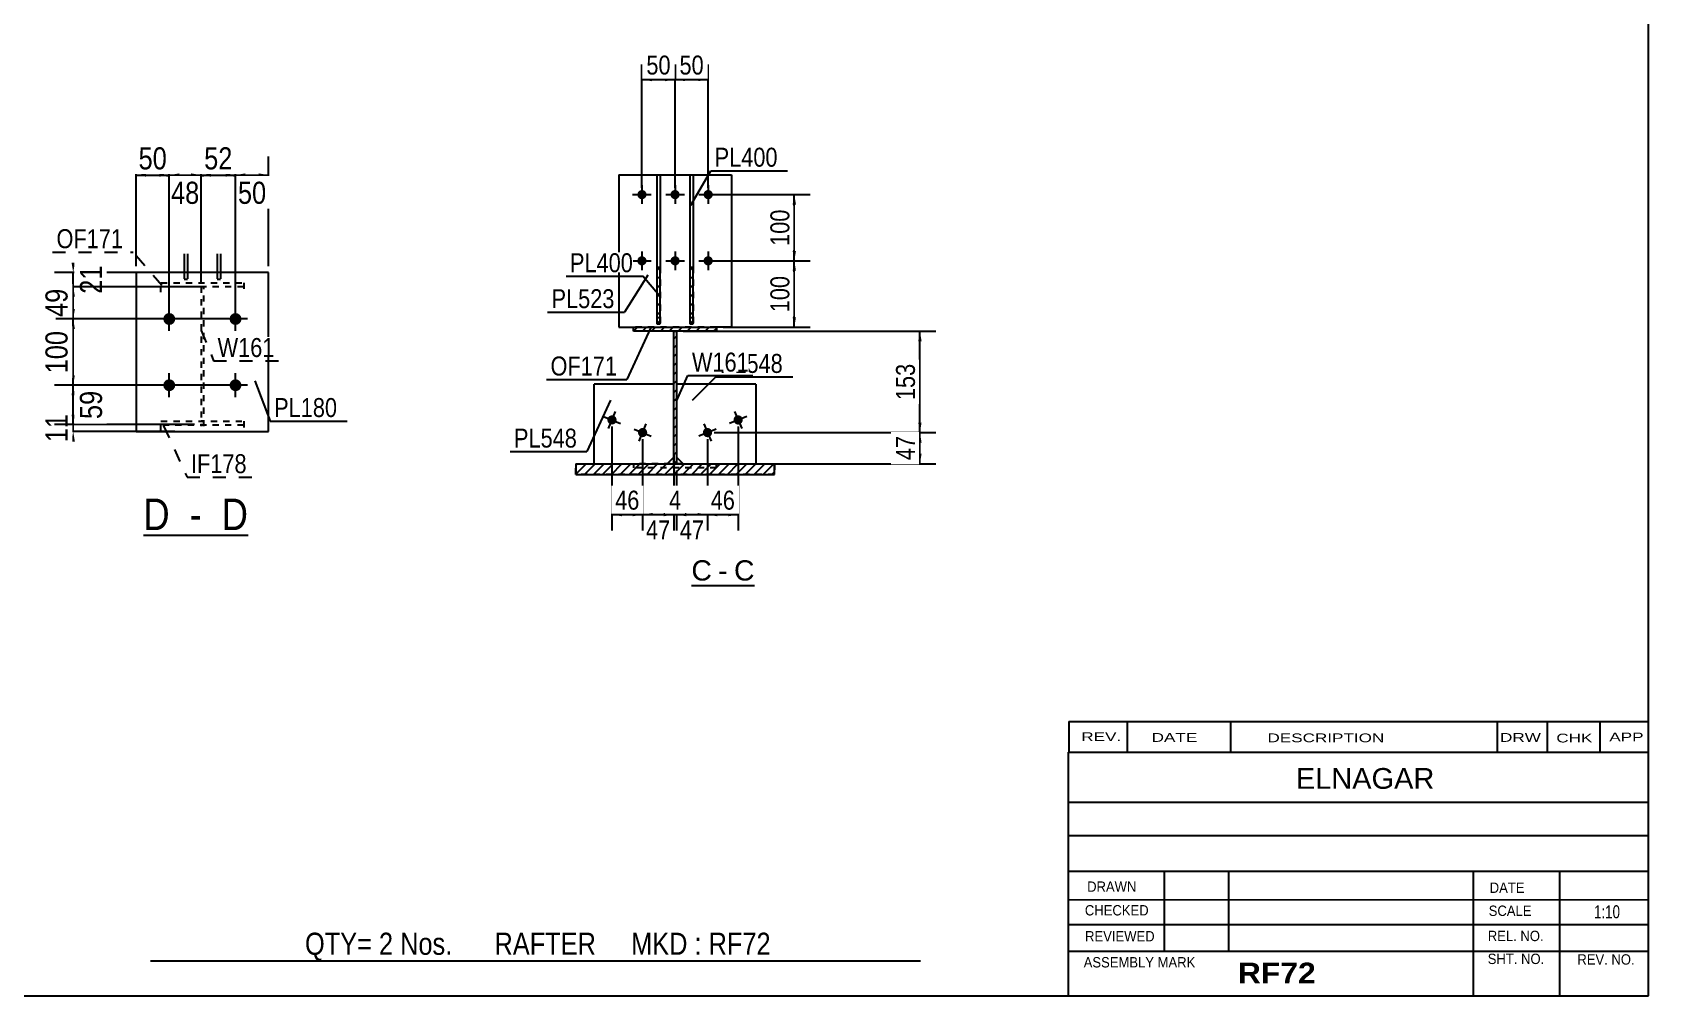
# Model space of a CAD drawing. Header units: millimetres. Extents: x -26 to 376, y -196 to 81.
# Drawn here: x 132.5 to 376.5, y -195.5 to -50.1 of the extents above; entities that cross this region are included whole.
import ezdxf

# ---------------------------------------------------------------- set-up
doc = ezdxf.new("R2010")
doc.units = ezdxf.units.MM
doc.linetypes.add('DXK_LINE_DOT1', pattern=[1.8814, 0.9407, -0.9407])
doc.linetypes.add('DXK_LINE_DOT2', pattern=[3.9198, 1.9599, -1.9599])
doc.styles.add('Arial', font='ARIAL.TTF', dxfattribs={"height": 0.2})
doc.styles.add('Arial Bold', font='ARIALBD.TTF', dxfattribs={"height": 0.2})
doc.styles.add('Arial Narrow', font='ARIALN.TTF', dxfattribs={"height": 0.2})

# ---------------------------------------------------------------- blocks, each defined once
blk = doc.blocks.new('Unknown-626819580-1211')
at = {"color": 5, "linetype": 'Continuous'}
for p, q in [((376.47, -195.53), (376.47, 81.47)), ((-23.53, -195.53), (376.47, -195.53))]:
    blk.add_line(p, q, dxfattribs=at)
blk = doc.blocks.new('Unknown-626819580-12 - 1460')
at = {"color": 7, "linetype": 'Continuous'}
blk.add_line((231.98, -133.61), (241.49, -133.61), dxfattribs=at)
at = {"color": 0, "linetype": 'Continuous'}
blk.add_wipeout([(235.06, -132.86), (235.06, -129.66), (231.98, -129.66), (231.98, -132.86)], dxfattribs=at)
blk.add_wipeout([(237.45, -132.86), (237.45, -129.66), (236.02, -129.66), (236.02, -132.86)], dxfattribs=at)
at = {"color": 96, "linetype": 'Continuous', "style": 'Arial'}
blk.add_text('C', height=3.06, dxfattribs=at).set_placement((231.98, -132.86))
at = {"color": 0, "linetype": 'Continuous'}
blk.add_wipeout([(241.49, -132.86), (241.49, -129.66), (238.41, -129.66), (238.41, -132.86)], dxfattribs=at)
at = {"color": 96, "linetype": 'Continuous', "style": 'Arial'}
for s, p in [('-', (236.02, -132.86)), ('C', (238.41, -132.86))]:
    blk.add_text(s, height=3.06, dxfattribs=at).set_placement(p)
blk = doc.blocks.new('Unknown-626819580-13 - 1251')
at = {"color": 7, "linetype": 'Continuous'}
blk.add_line((149.27, -126), (165.05, -126), dxfattribs=at)
at = {"color": 0, "linetype": 'Continuous'}
for points in [[(153.22, -125.25), (153.22, -120.25), (149.27, -120.25), (149.27, -125.25)], [(159.59, -125.25), (159.59, -120.25), (154.72, -120.25), (154.72, -125.25)], [(165.05, -125.25), (165.05, -120.25), (161.09, -120.25), (161.09, -125.25)]]:
    blk.add_wipeout(points, dxfattribs=at)
at = {"color": 6, "linetype": 'Continuous', "style": 'Arial Narrow'}
for s, height, p in [('D', 4.77, (149.27, -125.25)), ('D', 4.77, (161.09, -125.25)), (' - ', 4.772, (154.72, -125.25))]:
    blk.add_text(s, height=height, dxfattribs=at).set_placement(p)
blk = doc.blocks.new('Part-626819580-1528 - 1460')
at = {"color": 7, "linetype": 'DXK_LINE_DOT1'}
for p, q in [((230.71, -115.23), (223.26, -115.23)), ((223.26, -115.23), (223.26, -115.83)), ((235.76, -115.83), (223.26, -115.83)), ((235.76, -115.83), (235.76, -115.23))]:
    blk.add_line(p, q, dxfattribs=at)
blk = doc.blocks.new('Bolt-626819580-2263 - 1460')
at = {"linetype": 'Continuous'}
for points in [[(239.3, -109.26, -1), (238.76, -107.97, -1)], [(234.68, -111.17, -1), (234.14, -109.88, -1)]]:
    blk.add_hatch(color=3, dxfattribs=at).paths.add_polyline_path(points)
at = {"color": 3, "linetype": 'Continuous'}
for p, q in [((238.49, -107.32), (239.57, -109.91)), ((233.87, -109.23), (234.95, -111.82)), ((240.32, -108.08), (237.74, -109.15)), ((235.7, -109.99), (233.12, -111.06))]:
    blk.add_line(p, q, dxfattribs=at)
blk = doc.blocks.new('Part-626819580-1468 - 1460')
at = {"linetype": 'Continuous'}
h = blk.add_hatch(dxfattribs=at)
h.set_pattern_fill('', scale=0.3, style=0, pattern_type=0)
h.set_pattern_definition([(45, (223.2607, -95.226), (-0.67352, 0.67352), [])])
h.paths.add_polyline_path([(223.26, -94.63), (223.26, -95.23), (235.76, -95.23), (235.76, -94.63)])
at = {"color": 2, "linetype": 'Continuous'}
for p, q in [((223.26, -95.23), (223.26, -94.63)), ((223.26, -94.63), (235.76, -94.63)), ((235.76, -94.63), (235.76, -95.23)), ((235.76, -95.23), (223.26, -95.23))]:
    blk.add_line(p, q, dxfattribs=at)
blk = doc.blocks.new('Part-626819580-1470 - 1460')
at = {"linetype": 'Continuous'}
h = blk.add_hatch(dxfattribs=at)
h.set_pattern_fill('', scale=0.3, style=0, pattern_type=0)
h.set_pattern_definition([(45, (214.5107, -116.826), (-0.67352, 0.67352), [])])
h.paths.add_polyline_path([(214.51, -115.23), (214.51, -116.83), (244.51, -116.83), (244.51, -115.23)])
at = {"color": 7, "linetype": 'DXK_LINE_DOT1'}
for p, q in [((214.51, -116.83), (214.51, -115.23)), ((214.51, -115.23), (244.51, -115.23)), ((244.51, -116.83), (214.51, -116.83)), ((244.51, -115.23), (244.51, -116.83))]:
    blk.add_line(p, q, dxfattribs=at)
at = {"color": 2, "linetype": 'Continuous'}
for p, q in [((214.51, -115.23), (214.51, -116.83)), ((214.51, -115.23), (244.51, -115.23)), ((214.51, -116.83), (244.51, -116.83)), ((244.51, -116.83), (244.51, -115.23))]:
    blk.add_line(p, q, dxfattribs=at)
blk = doc.blocks.new('Part-626819580-1499 - 1460')
at = {"color": 2, "linetype": 'Continuous'}
for p, q in [((221.01, -71.63), (221.01, -94.63)), ((221.01, -71.63), (238.01, -71.63)), ((238.01, -71.63), (238.01, -94.63)), ((221.01, -94.63), (223.26, -94.63)), ((238.01, -94.63), (235.76, -94.63))]:
    blk.add_line(p, q, dxfattribs=at)
at = {"color": 7, "linetype": 'DXK_LINE_DOT1'}
blk.add_line((235.76, -94.63), (223.26, -94.63), dxfattribs=at)
blk = doc.blocks.new('Part-626819580-1521 - 1460')
at = {"color": 2, "linetype": 'Continuous'}
for p, q in [((241.71, -103.23), (229.71, -103.23)), ((241.71, -103.23), (241.71, -115.23)), ((229.71, -114.23), (230.71, -115.23))]:
    blk.add_line(p, q, dxfattribs=at)
at = {"color": 7, "linetype": 'DXK_LINE_DOT1'}
for p, q in [((229.71, -103.23), (229.71, -114.23)), ((230.71, -115.23), (241.71, -115.23))]:
    blk.add_line(p, q, dxfattribs=at)
blk = doc.blocks.new('Part-626819580-1526 - 1460')
at = {"linetype": 'Continuous'}
h = blk.add_hatch(dxfattribs=at)
h.set_pattern_fill('', scale=0.3, style=0, pattern_type=0)
h.set_pattern_definition([(45, (226.7607, -94.126), (-0.67352, 0.67352), [])])
h.paths.add_polyline_path([(226.76, -85.54), (226.76, -94.13), (227.26, -94.13), (227.26, -85.54)])
at = {"color": 2, "linetype": 'Continuous'}
for p, q in [((226.76, -71.63), (226.76, -85.54)), ((226.76, -71.63), (227.26, -71.63)), ((227.26, -71.63), (227.26, -85.54)), ((226.76, -85.54), (226.76, -94.13)), ((226.76, -85.54), (227.26, -85.54)), ((227.26, -94.13), (227.26, -85.54)), ((226.76, -94.13), (227.26, -94.13))]:
    blk.add_line(p, q, dxfattribs=at)
at = {"color": 7, "linetype": 'DXK_LINE_DOT1'}
for p, q in [((226.76, -85.54), (226.76, -94.13)), ((227.26, -85.54), (227.26, -94.13)), ((226.76, -93.13), (227.26, -93.13)), ((226.76, -94.13), (227.26, -94.13))]:
    blk.add_line(p, q, dxfattribs=at)
blk = doc.blocks.new('Part-626819580-1533 - 1460')
at = {"linetype": 'Continuous'}
h = blk.add_hatch(dxfattribs=at)
h.set_pattern_fill('', scale=0.3, style=0, pattern_type=0)
h.set_pattern_definition([(45, (229.3107, -115.226), (-0.67352, 0.67352), [])])
h.paths.add_polyline_path([(229.31, -95.23), (229.31, -115.23), (229.71, -115.23), (229.71, -95.23)])
at = {"color": 2, "linetype": 'Continuous'}
for p, q in [((229.31, -115.23), (229.31, -95.23)), ((229.31, -95.23), (229.71, -95.23)), ((229.71, -95.23), (229.71, -115.23)), ((229.71, -115.23), (229.31, -115.23))]:
    blk.add_line(p, q, dxfattribs=at)
blk = doc.blocks.new('Bolt-626819580-1539 - 1460')
at = {"linetype": 'Continuous'}
for points in [[(225.21, -74.6, -1), (223.81, -74.6, -1)], [(230.21, -74.6, -1), (228.81, -74.6, -1)], [(235.21, -74.6, -1), (233.81, -74.6, -1)], [(225.21, -84.6, -1), (223.81, -84.6, -1)], [(230.21, -84.6, -1), (228.81, -84.6, -1)], [(235.21, -84.6, -1), (233.81, -84.6, -1)]]:
    blk.add_hatch(color=3, dxfattribs=at).paths.add_polyline_path(points)
at = {"color": 3, "linetype": 'Continuous'}
for p, q in [((223.11, -74.6), (225.91, -74.6)), ((224.51, -73.2), (224.51, -76)), ((228.11, -74.6), (230.91, -74.6)), ((229.51, -73.2), (229.51, -76)), ((233.11, -74.6), (235.91, -74.6)), ((234.51, -73.2), (234.51, -76)), ((223.11, -84.6), (225.91, -84.6)), ((224.51, -83.2), (224.51, -86)), ((228.11, -84.6), (230.91, -84.6)), ((229.51, -83.2), (229.51, -86)), ((233.11, -84.6), (235.91, -84.6)), ((234.51, -83.2), (234.51, -86))]:
    blk.add_line(p, q, dxfattribs=at)
blk = doc.blocks.new('Part-626819580-2245 - 1460')
at = {"color": 2, "linetype": 'Continuous'}
for p, q in [((229.31, -103.23), (217.31, -103.23)), ((217.31, -115.23), (217.31, -103.23)), ((228.31, -115.23), (229.31, -114.23))]:
    blk.add_line(p, q, dxfattribs=at)
at = {"color": 7, "linetype": 'DXK_LINE_DOT1'}
for p, q in [((229.31, -114.23), (229.31, -103.23)), ((217.31, -115.23), (223.26, -115.23))]:
    blk.add_line(p, q, dxfattribs=at)
blk = doc.blocks.new('Part-626819580-2254 - 1460')
at = {"linetype": 'Continuous'}
h = blk.add_hatch(dxfattribs=at)
h.set_pattern_fill('', scale=0.3, style=0, pattern_type=0)
h.set_pattern_definition([(45, (231.7607, -94.126), (-0.67352, 0.67352), [])])
h.paths.add_polyline_path([(231.76, -85.54), (231.76, -94.13), (232.26, -94.13), (232.26, -85.54)])
at = {"color": 2, "linetype": 'Continuous'}
for p, q in [((231.76, -71.63), (231.76, -85.54)), ((231.76, -71.63), (232.26, -71.63)), ((232.26, -71.63), (232.26, -85.54)), ((231.76, -85.54), (231.76, -94.13)), ((231.76, -85.54), (232.26, -85.54)), ((232.26, -94.13), (232.26, -85.54)), ((231.76, -94.13), (232.26, -94.13))]:
    blk.add_line(p, q, dxfattribs=at)
at = {"color": 7, "linetype": 'DXK_LINE_DOT1'}
for p, q in [((231.76, -85.54), (231.76, -94.13)), ((232.26, -85.54), (232.26, -94.13)), ((231.76, -93.13), (232.26, -93.13)), ((231.76, -94.13), (232.26, -94.13))]:
    blk.add_line(p, q, dxfattribs=at)
blk = doc.blocks.new('Bolt-626819580-2269 - 1460')
at = {"linetype": 'Continuous'}
for points in [[(220.26, -107.97, -1), (219.72, -109.26, -1)], [(224.88, -109.88, -1), (224.34, -111.17, -1)]]:
    blk.add_hatch(color=3, dxfattribs=at).paths.add_polyline_path(points)
at = {"color": 3, "linetype": 'Continuous'}
for p, q in [((219.46, -109.91), (220.53, -107.32)), ((218.7, -108.08), (221.28, -109.15)), ((224.07, -111.82), (225.15, -109.23)), ((223.32, -109.99), (225.9, -111.06))]:
    blk.add_line(p, q, dxfattribs=at)
blk = doc.blocks.new('Bolt-626819580-1260 - 1251')
at = {"linetype": 'Continuous'}
for points in [[(152.26, -93.38, -1), (154.06, -93.38, -1)], [(162.26, -93.38, -1), (164.06, -93.38, -1)], [(152.26, -103.38, -1), (154.06, -103.38, -1)], [(162.26, -103.38, -1), (164.06, -103.38, -1)]]:
    blk.add_hatch(color=3, dxfattribs=at).paths.add_polyline_path(points)
at = {"color": 3, "linetype": 'Continuous'}
for p, q in [((153.16, -95.18), (153.16, -91.58)), ((163.16, -95.18), (163.16, -91.58)), ((154.96, -93.38), (151.36, -93.38)), ((164.96, -93.38), (161.36, -93.38)), ((153.16, -105.18), (153.16, -101.58)), ((163.16, -105.18), (163.16, -101.58)), ((154.96, -103.38), (151.36, -103.38)), ((164.96, -103.38), (161.36, -103.38))]:
    blk.add_line(p, q, dxfattribs=at)
blk = doc.blocks.new('Part-626819580-1287 - 1251')
at = {"color": 2, "linetype": 'Continuous'}
for p, q in [((155.41, -83.56), (155.41, -86.38)), ((155.91, -83.56), (155.91, -86.38))]:
    blk.add_line(p, q, dxfattribs=at)
at = {"color": 7, "linetype": 'DXK_LINE_DOT1'}
for p, q in [((155.41, -86.38), (155.41, -88.21)), ((155.41, -87.39), (155.91, -87.39)), ((155.91, -86.38), (155.91, -88.21))]:
    blk.add_line(p, q, dxfattribs=at)
blk = doc.blocks.new('Part-626819580-1334 - 1251')
at = {"color": 7, "linetype": 'DXK_LINE_DOT1'}
for p, q in [((151.91, -89.32), (151.91, -87.91)), ((151.91, -87.91), (164.41, -87.91)), ((157.96, -88.51), (151.91, -88.51)), ((164.41, -88.51), (158.36, -88.51)), ((164.41, -87.91), (164.41, -89.32))]:
    blk.add_line(p, q, dxfattribs=at)
blk = doc.blocks.new('Part-626819580-1277 - 1251')
at = {"color": 7, "linetype": 'DXK_LINE_DOT1'}
for p, q in [((158.36, -88.51), (157.96, -88.51)), ((157.96, -88.51), (157.96, -109.57)), ((158.36, -109.57), (158.36, -88.51)), ((157.96, -108.76), (158.36, -108.76))]:
    blk.add_line(p, q, dxfattribs=at)
blk = doc.blocks.new('Part-626819580-2147 - 1251')
at = {"color": 2, "linetype": 'Continuous'}
for p, q in [((160.41, -83.56), (160.41, -86.38)), ((160.91, -83.56), (160.91, -86.38))]:
    blk.add_line(p, q, dxfattribs=at)
at = {"color": 7, "linetype": 'DXK_LINE_DOT1'}
for p, q in [((160.41, -86.38), (160.41, -88.21)), ((160.41, -87.39), (160.91, -87.39)), ((160.91, -86.38), (160.91, -88.21))]:
    blk.add_line(p, q, dxfattribs=at)
blk = doc.blocks.new('Part-626819580-1312 - 1251')
at = {"color": 7, "linetype": 'DXK_LINE_DOT1'}
for p, q in [((151.91, -110.18), (151.91, -108.81)), ((151.91, -108.81), (164.41, -108.81)), ((164.41, -109.4), (151.91, -109.4)), ((164.41, -108.81), (164.41, -110.18))]:
    blk.add_line(p, q, dxfattribs=at)
blk = doc.blocks.new('Part-626819580-1356 - 1251')
at = {"color": 2, "linetype": 'Continuous'}
for p, q in [((148.16, -86.38), (148.16, -110.38)), ((168.16, -86.38), (148.16, -86.38)), ((168.16, -110.38), (168.16, -86.38)), ((148.16, -110.38), (168.16, -110.38))]:
    blk.add_line(p, q, dxfattribs=at)
blk = doc.blocks.new('StraightDimension-626819580-4629 - 1460')
at = {"linetype": 'Continuous'}
for points in [[(226.11, -123.16), (224.61, -122.91), (226.11, -122.66)], [(227.81, -122.66), (229.31, -122.91), (227.81, -123.16)]]:
    blk.add_hatch(color=7, dxfattribs=at).paths.add_polyline_path(points)
at = {"color": 7, "linetype": 'Continuous'}
for p, q in [((224.61, -111.53), (224.61, -125.16)), ((229.31, -113.9), (229.31, -125.16)), ((224.61, -122.91), (229.31, -122.91))]:
    blk.add_line(p, q, dxfattribs=at)
at = {"color": 0}
blk.add_wipeout([(229.39, -127.26), (229.39, -123.06), (224.53, -123.06), (224.53, -127.26)], dxfattribs=at)
at = {"color": 3, "style": 'Arial Narrow'}
blk.add_text('47', height=2.863, dxfattribs=at).set_placement((225.13, -126.66))
blk = doc.blocks.new('StraightDimension-626819580-4627 - 1460')
at = {"linetype": 'Continuous'}
for points in [[(231.21, -123.16), (229.71, -122.91), (231.21, -122.66)], [(232.91, -122.66), (234.41, -122.91), (232.91, -123.16)]]:
    blk.add_hatch(color=7, dxfattribs=at).paths.add_polyline_path(points)
at = {"color": 7, "linetype": 'Continuous'}
for p, q in [((234.41, -111.53), (234.41, -125.16)), ((229.71, -116.23), (229.71, -125.16)), ((229.71, -122.91), (234.41, -122.91))]:
    blk.add_line(p, q, dxfattribs=at)
at = {"color": 0}
blk.add_wipeout([(234.49, -127.26), (234.49, -123.06), (229.63, -123.06), (229.63, -127.26)], dxfattribs=at)
at = {"color": 3, "style": 'Arial Narrow'}
blk.add_text('47', height=2.863, dxfattribs=at).set_placement((230.23, -126.66))
blk = doc.blocks.new('StraightDimension-626819580-4628 - 1460')
at = {"linetype": 'Continuous'}
for points in [[(227.81, -122.66), (229.31, -122.91), (227.81, -123.16)], [(231.21, -123.16), (229.71, -122.91), (231.21, -122.66)]]:
    blk.add_hatch(color=7, dxfattribs=at).paths.add_polyline_path(points)
at = {"color": 7, "linetype": 'Continuous'}
for p, q in [((229.31, -113.9), (229.31, -125.31)), ((229.71, -116.23), (229.71, -125.31)), ((229.31, -122.91), (229.71, -122.91))]:
    blk.add_line(p, q, dxfattribs=at)
at = {"color": 0}
blk.add_wipeout([(231.02, -122.76), (231.02, -118.56), (228, -118.56), (228, -122.76)], dxfattribs=at)
at = {"color": 3, "style": 'Arial Narrow'}
blk.add_text('4', height=2.86, dxfattribs=at).set_placement((228.6, -122.16))
blk = doc.blocks.new('StraightDimension-626819580-1608 - 1460')
at = {"linetype": 'Continuous'}
for points in [[(266.22, -96.73), (266.47, -95.23), (266.72, -96.73)], [(266.72, -109.03), (266.47, -110.53), (266.22, -109.03)]]:
    blk.add_hatch(color=7, dxfattribs=at).paths.add_polyline_path(points)
at = {"color": 7, "linetype": 'Continuous'}
for p, q in [((230.71, -95.23), (268.87, -95.23)), ((266.47, -110.53), (266.47, -95.23)), ((235.41, -110.53), (268.87, -110.53))]:
    blk.add_line(p, q, dxfattribs=at)
at = {"color": 0}
blk.add_wipeout([(266.32, -99.53), (262.12, -99.53), (262.12, -106.22), (266.32, -106.22)], dxfattribs=at)
at = {"color": 3, "style": 'Arial Narrow'}
blk.add_text('153', height=2.863, rotation=90.0002, dxfattribs=at).set_placement((265.72, -105.62))
blk = doc.blocks.new('StraightDimension-626819580-4630 - 1460')
at = {"linetype": 'Continuous'}
for points in [[(221.49, -123.16), (219.99, -122.91), (221.49, -122.66)], [(223.11, -122.66), (224.61, -122.91), (223.11, -123.16)]]:
    blk.add_hatch(color=7, dxfattribs=at).paths.add_polyline_path(points)
at = {"color": 7, "linetype": 'Continuous'}
for p, q in [((219.99, -109.61), (219.99, -125.31)), ((224.61, -111.53), (224.61, -125.31)), ((219.99, -122.91), (224.61, -122.91))]:
    blk.add_line(p, q, dxfattribs=at)
at = {"color": 0}
blk.add_wipeout([(224.73, -122.76), (224.73, -118.56), (219.87, -118.56), (219.87, -122.76)], dxfattribs=at)
at = {"color": 3, "style": 'Arial Narrow'}
blk.add_text('46', height=2.863, dxfattribs=at).set_placement((220.47, -122.16))
blk = doc.blocks.new('StraightDimension-626819580-1615 - 1460')
at = {"linetype": 'Continuous'}
for points in [[(266.22, -112.03), (266.47, -110.53), (266.72, -112.03)], [(266.72, -113.73), (266.47, -115.23), (266.22, -113.73)]]:
    blk.add_hatch(color=7, dxfattribs=at).paths.add_polyline_path(points)
at = {"color": 7, "linetype": 'Continuous'}
for p, q in [((235.41, -110.53), (268.87, -110.53)), ((266.47, -115.23), (266.47, -110.53)), ((230.71, -115.23), (268.87, -115.23))]:
    blk.add_line(p, q, dxfattribs=at)
at = {"color": 0}
blk.add_wipeout([(266.32, -110.45), (262.12, -110.45), (262.12, -115.3), (266.32, -115.3)], dxfattribs=at)
at = {"color": 3, "style": 'Arial Narrow'}
blk.add_text('47', height=2.863, rotation=90.0002, dxfattribs=at).set_placement((265.72, -114.7))
blk = doc.blocks.new('StraightDimension-626819580-1623 - 1460')
at = {"linetype": 'Continuous'}
for points in [[(247.26, -76.1), (247.51, -74.6), (247.76, -76.1)], [(247.76, -83.1), (247.51, -84.6), (247.26, -83.1)]]:
    blk.add_hatch(color=7, dxfattribs=at).paths.add_polyline_path(points)
at = {"color": 7, "linetype": 'Continuous'}
for p, q in [((235.51, -74.6), (249.91, -74.6)), ((247.51, -84.6), (247.51, -74.6)), ((235.51, -84.6), (249.91, -84.6))]:
    blk.add_line(p, q, dxfattribs=at)
at = {"color": 0}
blk.add_wipeout([(247.36, -76.26), (243.16, -76.26), (243.16, -82.94), (247.36, -82.94)], dxfattribs=at)
at = {"color": 3, "style": 'Arial Narrow'}
blk.add_text('100', height=2.863, rotation=90.0002, dxfattribs=at).set_placement((246.76, -82.34))
blk = doc.blocks.new('StraightDimension-626819580-1633 - 1460')
at = {"linetype": 'Continuous'}
for points in [[(247.26, -86.1), (247.51, -84.6), (247.76, -86.1)], [(247.76, -93.13), (247.51, -94.63), (247.26, -93.13)]]:
    blk.add_hatch(color=7, dxfattribs=at).paths.add_polyline_path(points)
at = {"color": 7, "linetype": 'Continuous'}
for p, q in [((235.51, -84.6), (249.91, -84.6)), ((247.51, -94.63), (247.51, -84.6)), ((236.76, -94.63), (249.91, -94.63))]:
    blk.add_line(p, q, dxfattribs=at)
at = {"color": 0}
blk.add_wipeout([(247.36, -86.27), (243.16, -86.27), (243.16, -92.96), (247.36, -92.96)], dxfattribs=at)
at = {"color": 3, "style": 'Arial Narrow'}
blk.add_text('100', height=2.863, rotation=90.0002, dxfattribs=at).set_placement((246.76, -92.36))
blk = doc.blocks.new('StraightDimension-626819580-3162 - 1460')
at = {"linetype": 'Continuous'}
for points in [[(231.01, -57.48), (229.51, -57.23), (231.01, -56.98)], [(233.01, -56.98), (234.51, -57.23), (233.01, -57.48)]]:
    blk.add_hatch(color=7, dxfattribs=at).paths.add_polyline_path(points)
at = {"color": 7, "linetype": 'Continuous'}
for p, q in [((229.51, -73.6), (229.51, -54.98)), ((234.51, -73.6), (234.51, -54.98)), ((229.51, -57.23), (234.51, -57.23))]:
    blk.add_line(p, q, dxfattribs=at)
at = {"color": 0}
blk.add_wipeout([(234.44, -57.08), (234.44, -52.88), (229.58, -52.88), (229.58, -57.08)], dxfattribs=at)
at = {"color": 3, "style": 'Arial Narrow'}
blk.add_text('50', height=2.863, dxfattribs=at).set_placement((230.18, -56.48))
blk = doc.blocks.new('StraightDimension-626819580-3163 - 1460')
at = {"linetype": 'Continuous'}
for points in [[(226.01, -57.48), (224.51, -57.23), (226.01, -56.98)], [(228.01, -56.98), (229.51, -57.23), (228.01, -57.48)]]:
    blk.add_hatch(color=7, dxfattribs=at).paths.add_polyline_path(points)
at = {"color": 7, "linetype": 'Continuous'}
for p, q in [((224.51, -73.6), (224.51, -54.98)), ((229.51, -73.6), (229.51, -54.98)), ((224.51, -57.23), (229.51, -57.23))]:
    blk.add_line(p, q, dxfattribs=at)
at = {"color": 0}
blk.add_wipeout([(229.44, -57.08), (229.44, -52.88), (224.58, -52.88), (224.58, -57.08)], dxfattribs=at)
at = {"color": 3, "style": 'Arial Narrow'}
blk.add_text('50', height=2.863, dxfattribs=at).set_placement((225.18, -56.48))
blk = doc.blocks.new('StraightDimension-626819580-4626 - 1460')
at = {"linetype": 'Continuous'}
for points in [[(235.91, -123.16), (234.41, -122.91), (235.91, -122.66)], [(237.53, -122.66), (239.03, -122.91), (237.53, -123.16)]]:
    blk.add_hatch(color=7, dxfattribs=at).paths.add_polyline_path(points)
at = {"color": 7, "linetype": 'Continuous'}
for p, q in [((239.03, -109.61), (239.03, -125.31)), ((234.41, -111.53), (234.41, -125.31)), ((234.41, -122.91), (239.03, -122.91))]:
    blk.add_line(p, q, dxfattribs=at)
at = {"color": 0}
blk.add_wipeout([(239.15, -122.76), (239.15, -118.56), (234.29, -118.56), (234.29, -122.76)], dxfattribs=at)
at = {"color": 3, "style": 'Arial Narrow'}
blk.add_text('46', height=2.863, dxfattribs=at).set_placement((234.89, -122.16))
blk = doc.blocks.new('StraightDimension-626819580-1416 - 1251')
at = {"linetype": 'Continuous'}
for points in [[(138.91, -84.88), (138.66, -86.38), (138.41, -84.88)], [(138.41, -90), (138.66, -88.5), (138.91, -90)]]:
    blk.add_hatch(color=4, dxfattribs=at).paths.add_polyline_path(points)
at = {"color": 4, "linetype": 'Continuous'}
for p, q in [((148.49, -86.38), (135.86, -86.38)), ((138.66, -88.5), (138.66, -86.38)), ((157.16, -88.5), (135.86, -88.5))]:
    blk.add_line(p, q, dxfattribs=at)
at = {"color": 0}
blk.add_wipeout([(143.71, -84.61), (138.81, -84.61), (138.81, -90.27), (143.71, -90.27)], dxfattribs=at)
at = {"color": 4, "style": 'Arial Narrow'}
blk.add_text('21', height=3.34, rotation=90.0002, dxfattribs=at).set_placement((143.01, -89.57))
blk = doc.blocks.new('StraightDimension-626819580-1358 - 1251')
at = {"linetype": 'Continuous'}
for points in [[(164.66, -71.9), (163.16, -71.65), (164.66, -71.4)], [(166.66, -71.4), (168.16, -71.65), (166.66, -71.9)]]:
    blk.add_hatch(color=4, dxfattribs=at).paths.add_polyline_path(points)
at = {"color": 4, "linetype": 'Continuous'}
for p, q in [((163.16, -92.38), (163.16, -68.85)), ((168.16, -85.38), (168.16, -68.85)), ((163.16, -71.65), (168.16, -71.65))]:
    blk.add_line(p, q, dxfattribs=at)
at = {"color": 0}
blk.add_wipeout([(168.5, -76.7), (168.5, -71.8), (162.83, -71.8), (162.83, -76.7)], dxfattribs=at)
at = {"color": 4, "style": 'Arial Narrow'}
blk.add_text('50', height=3.34, dxfattribs=at).set_placement((163.53, -76))
blk = doc.blocks.new('StraightDimension-626819580-1373 - 1251')
at = {"linetype": 'Continuous'}
for points in [[(154.66, -71.9), (153.16, -71.65), (154.66, -71.4)], [(156.46, -71.4), (157.96, -71.65), (156.46, -71.9)]]:
    blk.add_hatch(color=4, dxfattribs=at).paths.add_polyline_path(points)
at = {"color": 4, "linetype": 'Continuous'}
for p, q in [((153.16, -92.38), (153.16, -68.85)), ((157.96, -87.86), (157.96, -68.85)), ((153.16, -71.65), (157.96, -71.65))]:
    blk.add_line(p, q, dxfattribs=at)
at = {"color": 0}
blk.add_wipeout([(158.4, -76.7), (158.4, -71.8), (152.73, -71.8), (152.73, -76.7)], dxfattribs=at)
at = {"color": 4, "style": 'Arial Narrow'}
blk.add_text('48', height=3.34, dxfattribs=at).set_placement((153.43, -76))
blk = doc.blocks.new('StraightDimension-626819580-1383 - 1251')
at = {"linetype": 'Continuous'}
for points in [[(159.46, -71.9), (157.96, -71.65), (159.46, -71.4)], [(161.66, -71.4), (163.16, -71.65), (161.66, -71.9)]]:
    blk.add_hatch(color=4, dxfattribs=at).paths.add_polyline_path(points)
at = {"color": 4, "linetype": 'Continuous'}
for p, q in [((157.96, -87.86), (157.96, -69.05)), ((163.16, -92.38), (163.16, -69.05)), ((157.96, -71.65), (163.16, -71.65))]:
    blk.add_line(p, q, dxfattribs=at)
at = {"color": 0}
blk.add_wipeout([(163.4, -71.5), (163.4, -66.6), (157.73, -66.6), (157.73, -71.5)], dxfattribs=at)
at = {"color": 4, "style": 'Arial Narrow'}
blk.add_text('52', height=3.34, dxfattribs=at).set_placement((158.43, -70.8))
blk = doc.blocks.new('StraightDimension-626819580-1392 - 1251')
at = {"linetype": 'Continuous'}
for points in [[(149.66, -71.9), (148.16, -71.65), (149.66, -71.4)], [(151.66, -71.4), (153.16, -71.65), (151.66, -71.9)]]:
    blk.add_hatch(color=4, dxfattribs=at).paths.add_polyline_path(points)
at = {"color": 4, "linetype": 'Continuous'}
for p, q in [((148.16, -85.38), (148.16, -69.05)), ((153.16, -92.38), (153.16, -69.05)), ((148.16, -71.65), (153.16, -71.65))]:
    blk.add_line(p, q, dxfattribs=at)
at = {"color": 0}
blk.add_wipeout([(153.5, -71.5), (153.5, -66.6), (147.83, -66.6), (147.83, -71.5)], dxfattribs=at)
at = {"color": 4, "style": 'Arial Narrow'}
blk.add_text('50', height=3.34, dxfattribs=at).set_placement((148.53, -70.8))
blk = doc.blocks.new('StraightDimension-626819580-1405 - 1251')
at = {"linetype": 'Continuous'}
for points in [[(138.91, -107.82), (138.66, -109.32), (138.41, -107.82)], [(138.41, -111.88), (138.66, -110.38), (138.91, -111.88)]]:
    blk.add_hatch(color=4, dxfattribs=at).paths.add_polyline_path(points)
at = {"color": 4, "linetype": 'Continuous'}
for p, q in [((156.96, -109.32), (136.06, -109.32)), ((138.66, -110.38), (138.66, -109.32)), ((154, -110.38), (136.06, -110.38))]:
    blk.add_line(p, q, dxfattribs=at)
at = {"color": 0}
blk.add_wipeout([(138.51, -107.02), (133.61, -107.02), (133.61, -112.68), (138.51, -112.68)], dxfattribs=at)
at = {"color": 4, "style": 'Arial Narrow'}
blk.add_text('11', height=3.34, rotation=90.0002, dxfattribs=at).set_placement((137.81, -111.98))
blk = doc.blocks.new('StraightDimension-626819580-1425 - 1251')
at = {"linetype": 'Continuous'}
for points in [[(138.41, -90), (138.66, -88.5), (138.91, -90)], [(138.91, -91.88), (138.66, -93.38), (138.41, -91.88)]]:
    blk.add_hatch(color=4, dxfattribs=at).paths.add_polyline_path(points)
at = {"color": 4, "linetype": 'Continuous'}
for p, q in [((157.16, -88.5), (136.06, -88.5)), ((138.66, -93.38), (138.66, -88.5)), ((162.16, -93.38), (136.06, -93.38))]:
    blk.add_line(p, q, dxfattribs=at)
at = {"color": 0}
blk.add_wipeout([(138.51, -88.11), (133.61, -88.11), (133.61, -93.77), (138.51, -93.77)], dxfattribs=at)
at = {"color": 4, "style": 'Arial Narrow'}
blk.add_text('49', height=3.34, rotation=90.0002, dxfattribs=at).set_placement((137.81, -93.07))
blk = doc.blocks.new('StraightDimension-626819580-1434 - 1251')
at = {"linetype": 'Continuous'}
for points in [[(138.41, -104.88), (138.66, -103.38), (138.91, -104.88)], [(138.91, -107.82), (138.66, -109.32), (138.41, -107.82)]]:
    blk.add_hatch(color=4, dxfattribs=at).paths.add_polyline_path(points)
at = {"color": 4, "linetype": 'Continuous'}
for p, q in [((162.16, -103.38), (135.86, -103.38)), ((138.66, -109.32), (138.66, -103.38)), ((156.96, -109.32), (135.86, -109.32))]:
    blk.add_line(p, q, dxfattribs=at)
at = {"color": 0}
blk.add_wipeout([(143.71, -103.52), (138.81, -103.52), (138.81, -109.18), (143.71, -109.18)], dxfattribs=at)
at = {"color": 4, "style": 'Arial Narrow'}
blk.add_text('59', height=3.34, rotation=90.0002, dxfattribs=at).set_placement((143.01, -108.48))
blk = doc.blocks.new('StraightDimension-626819580-1444 - 1251')
at = {"linetype": 'Continuous'}
for points in [[(138.41, -94.88), (138.66, -93.38), (138.91, -94.88)], [(138.91, -101.88), (138.66, -103.38), (138.41, -101.88)]]:
    blk.add_hatch(color=4, dxfattribs=at).paths.add_polyline_path(points)
at = {"color": 4, "linetype": 'Continuous'}
for p, q in [((162.16, -93.38), (136.06, -93.38)), ((138.66, -103.38), (138.66, -93.38)), ((162.16, -103.38), (136.06, -103.38))]:
    blk.add_line(p, q, dxfattribs=at)
at = {"color": 0}
blk.add_wipeout([(138.51, -94.48), (133.61, -94.48), (133.61, -102.28), (138.51, -102.28)], dxfattribs=at)
at = {"color": 4, "style": 'Arial Narrow'}
blk.add_text('100', height=3.34, rotation=90.0002, dxfattribs=at).set_placement((137.81, -101.58))
blk = doc.blocks.new('CBS_CALLOFF-626819580-4738')
at = {"color": 7, "linetype": 'Continuous'}
blk.add_line((150.35, -190.26), (266.58, -190.28), dxfattribs=at)
at = {"color": 3, "linetype": 'Continuous', "style": 'Arial Narrow'}
blk.add_text('QTY= 2 Nos.      RAFTER     MKD : RF72', height=3.3405, dxfattribs=at).set_placement((173.65, -189.36))
blk = doc.blocks.new('CBS_NAME_BLOG-626819580-4739')
at = {"color": 7, "linetype": 'Continuous'}
for p, q in [((288.88, -158.77), (376.4, -158.77)), ((288.88, -195.48), (288.88, -158.78)), ((288.88, -166.31), (376.4, -166.31)), ((288.96, -171.37), (376.47, -171.37)), ((288.88, -176.74), (376.4, -176.74)), ((303.41, -188.84), (303.41, -176.74)), ((313.09, -188.82), (313.09, -176.75)), ((350.01, -195.48), (350.01, -176.75)), ((363.06, -195.48), (363.06, -176.74)), ((288.89, -181.04), (376.47, -181.02)), ((288.88, -184.78), (376.4, -184.78)), ((288.88, -188.83), (376.4, -188.83)), ((288.88, -195.53), (376.47, -195.53))]:
    blk.add_line(p, q, dxfattribs=at)
at = {"color": 3, "linetype": 'Continuous', "style": 'Arial'}
blk.add_text('ELNAGAR', height=3.133, dxfattribs=at).set_placement((323.21, -164.3))
at = {"color": 3, "linetype": 'Continuous'}
for s, height, style, width, p in [('DRAWN', 1.566, 'Arial', 0.9, (291.71, -179.85)), ('DATE', 1.566, 'Arial', 0.9, (352.48, -180.01)), ('CHECKED', 1.566, 'Arial', 0.9, (291.37, -183.42)), ('SCALE', 1.566, 'Arial', 0.9, (352.33, -183.49)), ('1:10', 1.957, 'Arial Narrow', 0.9, (368.22, -183.84)), ('REVIEWED', 1.566, 'Arial', 0.9, (291.4, -187.34)), ('REL. NO.', 1.566, 'Arial', 0.9, (352.19, -187.29)), ('ASSEMBLY MARK', 1.5663, 'Arial', 0.9, (291.19, -191.27)), ('SHT. NO.', 1.566, 'Arial', 0.9, (352.18, -190.75)), ('REV. NO.', 1.566, 'Arial', 0.9, (365.71, -190.84)), ('RF72', 3.131, 'Arial Bold', 1.1, (314.46, -193.67))]:
    blk.add_text(s, height=height, dxfattribs=dict(at, style=style, width=width)).set_placement(p)
blk = doc.blocks.new('CBS_REVISION-626819580-4740')
at = {"color": 7, "linetype": 'Continuous'}
for p, q in [((288.97, -154.14), (288.97, -158.77)), ((288.97, -154.15), (376.47, -154.15)), ((297.76, -154.15), (297.76, -158.77)), ((313.36, -154.14), (313.36, -158.71)), ((353.61, -154.15), (353.61, -158.77)), ((361.16, -154.14), (361.16, -158.77)), ((369.1, -154.15), (369.1, -158.77)), ((288.97, -158.77), (376.46, -158.77))]:
    blk.add_line(p, q, dxfattribs=at)
at = {"color": 7, "style": 'Arial Narrow', "width": 1.7}
for s, height, p in [('REV.', 1.326, (290.83, -157.1)), ('DATE', 1.326, (301.45, -157.21)), ('DESCRIPTION', 1.3257, (318.93, -157.27)), ('DRW', 1.326, (354.04, -157.21)), ('CHK', 1.326, (362.53, -157.3)), ('APP', 1.326, (370.53, -157.14))]:
    blk.add_text(s, height=height, dxfattribs=at).set_placement(p)
blk = doc.blocks.new('Mark-626819580-1495 - 1460')
at = {"color": 7, "linetype": 'Continuous'}
blk.add_line((225.41, -86.78), (221.87, -92.34), dxfattribs=at)
at = {"color": 0}
blk.add_wipeout([(220.37, -91.74), (220.37, -88.74), (210.87, -88.74), (210.87, -91.74)], dxfattribs=at)
blk.add_wipeout([(220.37, -91.74), (220.37, -88.74), (210.87, -88.74), (210.87, -91.74)], dxfattribs=at)
at = {"color": 7, "linetype": 'Continuous'}
blk.add_line((210.27, -92.34), (221.87, -92.34), dxfattribs=at)
at = {"color": 3, "style": 'Arial Narrow'}
blk.add_text('PL523', height=2.863, dxfattribs=at).set_placement((210.87, -91.74))
blk = doc.blocks.new('Mark-626819580-1464 - 1460')
at = {"color": 7, "linetype": 'Continuous'}
blk.add_line((225.79, -94.78), (222.25, -102.51), dxfattribs=at)
at = {"color": 0}
blk.add_wipeout([(220.75, -101.91), (220.75, -98.91), (210.71, -98.91), (210.71, -101.91)], dxfattribs=at)
blk.add_wipeout([(220.75, -101.91), (220.75, -98.91), (210.71, -98.91), (210.71, -101.91)], dxfattribs=at)
at = {"color": 7, "linetype": 'Continuous'}
blk.add_line((210.11, -102.51), (222.25, -102.51), dxfattribs=at)
at = {"color": 3, "style": 'Arial Narrow'}
blk.add_text('OF171', height=2.863, dxfattribs=at).set_placement((210.71, -101.91))
blk = doc.blocks.new('Mark-626819580-1517 - 1460')
at = {"color": 0}
blk.add_wipeout([(245.78, -101.52), (245.78, -98.52), (236.28, -98.52), (236.28, -101.52)], dxfattribs=at)
blk.add_wipeout([(245.78, -101.52), (245.78, -98.52), (236.28, -98.52), (236.28, -101.52)], dxfattribs=at)
at = {"color": 7, "linetype": 'Continuous'}
for p, q in [((232.14, -105.65), (235.68, -102.12)), ((235.68, -102.12), (247.28, -102.12))]:
    blk.add_line(p, q, dxfattribs=at)
at = {"color": 3, "style": 'Arial Narrow'}
blk.add_text('PL548', height=2.863, dxfattribs=at).set_placement((236.28, -101.52))
blk = doc.blocks.new('Mark-626819580-1522 - 1460')
at = {"color": 7, "linetype": 'Continuous'}
blk.add_line((227.15, -89.9), (224.65, -86.92), dxfattribs=at)
at = {"color": 0}
blk.add_wipeout([(223.15, -86.32), (223.15, -83.32), (213.65, -83.32), (213.65, -86.32)], dxfattribs=at)
blk.add_wipeout([(223.15, -86.32), (223.15, -83.32), (213.65, -83.32), (213.65, -86.32)], dxfattribs=at)
at = {"color": 7, "linetype": 'Continuous'}
blk.add_line((213.05, -86.92), (224.65, -86.92), dxfattribs=at)
at = {"color": 3, "style": 'Arial Narrow'}
blk.add_text('PL400', height=2.863, dxfattribs=at).set_placement((213.65, -86.32))
blk = doc.blocks.new('Mark-626819580-1529 - 1460')
at = {"color": 0}
blk.add_wipeout([(240.64, -101.32), (240.64, -98.32), (232.06, -98.32), (232.06, -101.32)], dxfattribs=at)
blk.add_wipeout([(240.64, -101.32), (240.64, -98.32), (232.06, -98.32), (232.06, -101.32)], dxfattribs=at)
at = {"color": 7, "linetype": 'Continuous'}
for p, q in [((229.71, -105.77), (231.46, -101.92)), ((231.46, -101.92), (241.24, -101.92))]:
    blk.add_line(p, q, dxfattribs=at)
at = {"color": 3, "style": 'Arial Narrow'}
blk.add_text('W161', height=2.863, dxfattribs=at).set_placement((232.06, -101.32))
blk = doc.blocks.new('Mark-626819580-2276 - 1460')
at = {"color": 7, "linetype": 'Continuous'}
blk.add_line((219.74, -105.65), (216.2, -113.39), dxfattribs=at)
at = {"color": 0}
blk.add_wipeout([(214.7, -112.79), (214.7, -109.79), (205.2, -109.79), (205.2, -112.79)], dxfattribs=at)
blk.add_wipeout([(214.7, -112.79), (214.7, -109.79), (205.2, -109.79), (205.2, -112.79)], dxfattribs=at)
at = {"color": 7, "linetype": 'Continuous'}
blk.add_line((204.6, -113.39), (216.2, -113.39), dxfattribs=at)
at = {"color": 3, "style": 'Arial Narrow'}
blk.add_text('PL548', height=2.863, dxfattribs=at).set_placement((205.2, -112.79))
blk = doc.blocks.new('Mark-626819580-2279 - 1460')
at = {"color": 0}
blk.add_wipeout([(244.99, -70.39), (244.99, -67.39), (235.49, -67.39), (235.49, -70.39)], dxfattribs=at)
blk.add_wipeout([(244.99, -70.39), (244.99, -67.39), (235.49, -67.39), (235.49, -70.39)], dxfattribs=at)
at = {"color": 7, "linetype": 'Continuous'}
for p, q in [((231.89, -76.19), (234.89, -70.99)), ((234.89, -70.99), (246.49, -70.99))]:
    blk.add_line(p, q, dxfattribs=at)
at = {"color": 3, "style": 'Arial Narrow'}
blk.add_text('PL400', height=2.863, dxfattribs=at).set_placement((235.49, -70.39))
blk = doc.blocks.new('Mark-626819580-1330 - 1251')
at = {"color": 7, "linetype": 'DXK_LINE_DOT2'}
blk.add_line((152.02, -88.31), (147.69, -83.29), dxfattribs=at)
at = {"color": 0}
blk.add_wipeout([(146.19, -82.69), (146.19, -79.69), (136.14, -79.69), (136.14, -82.69)], dxfattribs=at)
blk.add_wipeout([(146.19, -82.69), (146.19, -79.69), (136.14, -79.69), (136.14, -82.69)], dxfattribs=at)
at = {"color": 7, "linetype": 'DXK_LINE_DOT2'}
blk.add_line((135.54, -83.29), (147.69, -83.29), dxfattribs=at)
at = {"color": 3, "style": 'Arial Narrow'}
blk.add_text('OF171', height=2.863, dxfattribs=at).set_placement((136.14, -82.69))
blk = doc.blocks.new('Mark-626819580-1272 - 1251')
at = {"color": 0}
blk.add_wipeout([(169.04, -99.12), (169.04, -96.12), (160.46, -96.12), (160.46, -99.12)], dxfattribs=at)
blk.add_wipeout([(169.04, -99.12), (169.04, -96.12), (160.46, -96.12), (160.46, -99.12)], dxfattribs=at)
at = {"color": 7, "linetype": 'DXK_LINE_DOT2'}
for p, q in [((157.96, -95.14), (159.86, -99.72)), ((159.86, -99.72), (169.64, -99.72))]:
    blk.add_line(p, q, dxfattribs=at)
at = {"color": 3, "style": 'Arial Narrow'}
blk.add_text('W161', height=2.863, dxfattribs=at).set_placement((160.46, -99.12))
blk = doc.blocks.new('Mark-626819580-1308 - 1251')
at = {"color": 0}
blk.add_wipeout([(164.85, -116.65), (164.85, -113.65), (156.44, -113.65), (156.44, -116.65)], dxfattribs=at)
blk.add_wipeout([(164.85, -116.65), (164.85, -113.65), (156.44, -113.65), (156.44, -116.65)], dxfattribs=at)
at = {"color": 7, "linetype": 'DXK_LINE_DOT2'}
for p, q in [((152.31, -109.52), (155.84, -117.25)), ((155.84, -117.25), (166.35, -117.25))]:
    blk.add_line(p, q, dxfattribs=at)
at = {"color": 3, "style": 'Arial Narrow'}
blk.add_text('IF178', height=2.863, dxfattribs=at).set_placement((156.44, -116.65))
blk = doc.blocks.new('Mark-626819580-1352 - 1251')
at = {"color": 0}
blk.add_wipeout([(178.5, -108.18), (178.5, -105.18), (169, -105.18), (169, -108.18)], dxfattribs=at)
blk.add_wipeout([(178.5, -108.18), (178.5, -105.18), (169, -105.18), (169, -108.18)], dxfattribs=at)
at = {"color": 7, "linetype": 'Continuous'}
for p, q in [((166.07, -102.73), (168.4, -108.78)), ((168.4, -108.78), (180, -108.78))]:
    blk.add_line(p, q, dxfattribs=at)
at = {"color": 3, "style": 'Arial Narrow'}
blk.add_text('PL180', height=2.863, dxfattribs=at).set_placement((169, -108.18))

msp = doc.modelspace()

# ---------------------------------------------------------------- block references
for name in ['Unknown-626819580-1211', 'Part-626819580-1499 - 1460', 'Part-626819580-1526 - 1460', 'Part-626819580-2254 - 1460', 'Bolt-626819580-1539 - 1460', 'Part-626819580-1287 - 1251', 'Part-626819580-2147 - 1251', 'Part-626819580-1356 - 1251', 'Part-626819580-1334 - 1251', 'Part-626819580-1277 - 1251', 'Bolt-626819580-1260 - 1251', 'Part-626819580-1468 - 1460', 'Part-626819580-1533 - 1460', 'Part-626819580-2245 - 1460', 'Part-626819580-1521 - 1460', 'Bolt-626819580-2269 - 1460', 'Bolt-626819580-2263 - 1460', 'Part-626819580-1312 - 1251', 'Part-626819580-1470 - 1460', 'Part-626819580-1528 - 1460', 'CBS_REVISION-626819580-4740', 'CBS_NAME_BLOG-626819580-4739', 'CBS_CALLOFF-626819580-4738']:
    msp.add_blockref(name, (0, 0))

# ---------------------------------------------------------------- next in the draw order: block references
for name in ['StraightDimension-626819580-1358 - 1251', 'StraightDimension-626819580-1623 - 1460', 'StraightDimension-626819580-1416 - 1251', 'Mark-626819580-1495 - 1460', 'Mark-626819580-1464 - 1460', 'StraightDimension-626819580-1405 - 1251', 'StraightDimension-626819580-4629 - 1460', 'Unknown-626819580-13 - 1251', 'Unknown-626819580-12 - 1460']:
    msp.add_blockref(name, (0, 0))

# ---------------------------------------------------------------- next in the draw order: block references
for name in ['StraightDimension-626819580-3162 - 1460', 'StraightDimension-626819580-1373 - 1251', 'Mark-626819580-1522 - 1460', 'StraightDimension-626819580-1434 - 1251', 'StraightDimension-626819580-4630 - 1460', 'StraightDimension-626819580-4627 - 1460']:
    msp.add_blockref(name, (0, 0))

# ---------------------------------------------------------------- next in the draw order: block references
for name in ['StraightDimension-626819580-3163 - 1460', 'StraightDimension-626819580-1392 - 1251', 'StraightDimension-626819580-1383 - 1251', 'Mark-626819580-2279 - 1460', 'StraightDimension-626819580-1608 - 1460', 'Mark-626819580-2276 - 1460', 'Mark-626819580-1308 - 1251', 'StraightDimension-626819580-4628 - 1460']:
    msp.add_blockref(name, (0, 0))

# ---------------------------------------------------------------- next in the draw order: block references
for name in ['StraightDimension-626819580-1633 - 1460', 'StraightDimension-626819580-1425 - 1251', 'Mark-626819580-1517 - 1460', 'Mark-626819580-1352 - 1251', 'StraightDimension-626819580-1615 - 1460']:
    msp.add_blockref(name, (0, 0))

# ---------------------------------------------------------------- next in the draw order: block references
for name in ['Mark-626819580-1330 - 1251', 'StraightDimension-626819580-1444 - 1251', 'Mark-626819580-1529 - 1460', 'StraightDimension-626819580-4626 - 1460']:
    msp.add_blockref(name, (0, 0))

# ---------------------------------------------------------------- next in the draw order: block references
msp.add_blockref('Mark-626819580-1272 - 1251', (0, 0))

doc.saveas('drawing.dxf')
